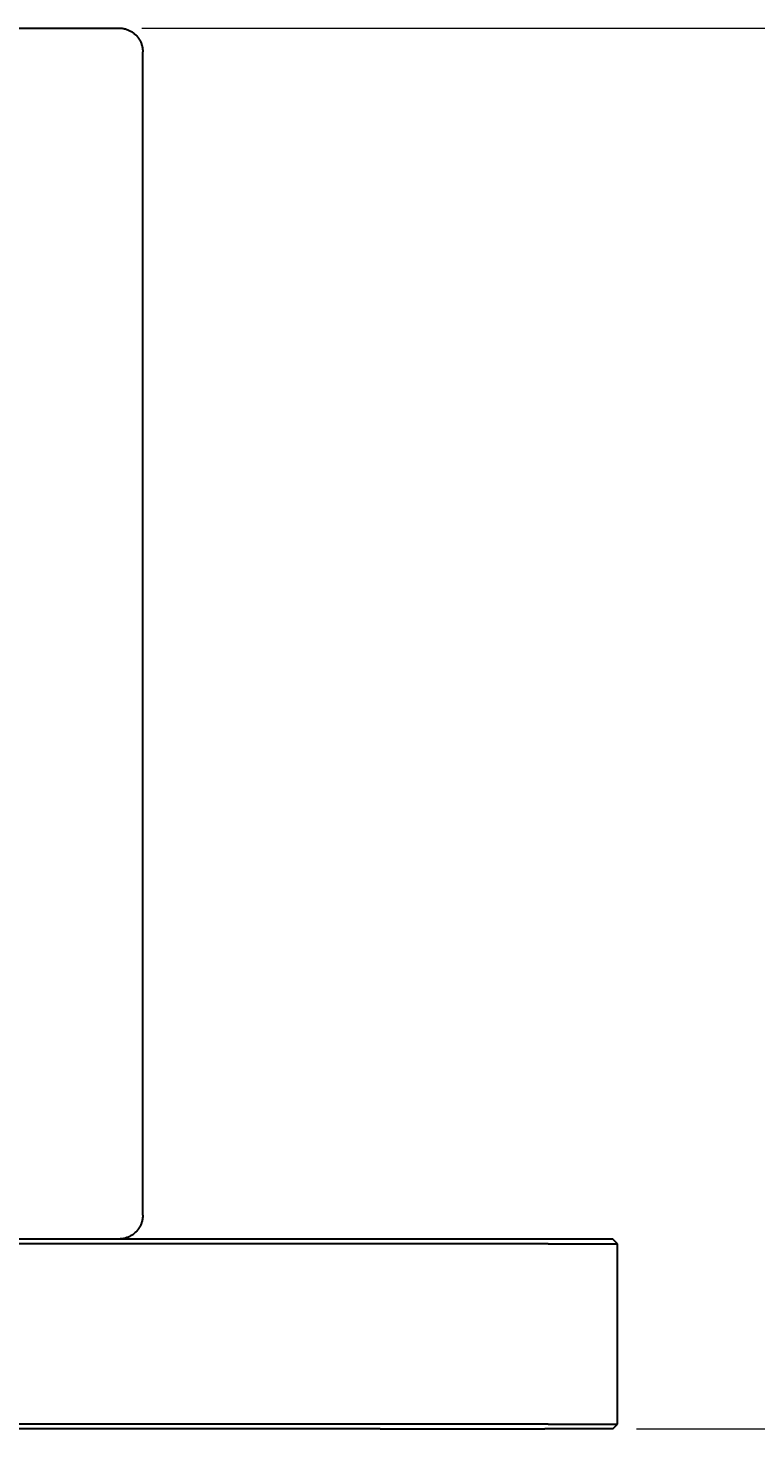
# Model space of a CAD drawing. Header units: millimetres. Extents: x -573 to 3430, y 0 to 3769.
# Drawn here: x 523.5 to 554.2, y 426 to 485 of the extents above; entities that cross this region are included whole.
import ezdxf

# ---------------------------------------------------------------- set-up
doc = ezdxf.new("R2010")
doc.units = ezdxf.units.MM
doc.layers.add('01 Basic thick', color=7, linetype='Continuous', lineweight=35)
doc.layers.add('07 Dimension', color=4, linetype='Continuous', lineweight=15)
doc.styles.add('TOKURA STANDARD', font='simplex.shx', dxfattribs={"width": 0.9, "bigfont": 'extfont.shx'})
doc.dimstyles.new('TOKURA_JIS', dxfattribs={"dimtxt": 3, "dimasz": 2, "dimexe": 1, "dimexo": 1, "dimgap": 2, "dimtad": 1, "dimdsep": 46, "dimtxsty": 'TOKURA STANDARD', "dimblk": 'OPEN30', "dimblk1": 'OPEN30', "dimblk2": 'OPEN30', "dimcen": 0, "dimclrd": 3, "dimclre": 3, "dimclrt": 3, "dimazin": 2, "dimtp": 0.1, "dimtm": 0.1, "dimtfac": 0.71, "dimtmove": 0, "dimatfit": 3, "dimldrblk": 'OPEN30', "dimfxl": 1, "dimlwd": 15, "dimlwe": 15, "dimarcsym": 0})

# ---------------------------------------------------------------- blocks, each defined once
blk = doc.blocks.new('_Open30')
at = {"color": 0, "linetype": 'ByBlock', "lineweight": -2}
for p, q in [((-1, 0.268), (0, 0)), ((0, 0), (-1, -0.268)), ((0, 0), (-1, 0))]:
    blk.add_line(p, q, dxfattribs=at)
blk = doc.blocks.new('*D2479')
at = {"layer": '07 Dimension', "lineweight": 15, "ltscale": 0.15, "transparency": 16777216}
for p, q in [((528.305, 484.973), (570.485, 484.973)), ((569.485, 482.973), (569.485, 427.972)), ((549.139, 425.972), (570.485, 425.972))]:
    blk.add_line(p, q, dxfattribs=at)
at = {"layer": 'Defpoints', "color": 0, "ltscale": 0.15, "transparency": 16777216}
for p in [(527.305, 484.973), (548.139, 425.972), (569.485, 425.972)]:
    blk.add_point(p, dxfattribs=at)
at = {"layer": '07 Dimension', "lineweight": 15, "ltscale": 0.15, "transparency": 16777216, "xscale": 2, "yscale": 2, "zscale": 2}
for p, rotation in [((569.485, 484.973), 90), ((569.485, 425.972), 270)]:
    blk.add_blockref('_Open30', p, dxfattribs=dict(at, rotation=rotation))
at = {"layer": '07 Dimension', "ltscale": 0.15, "transparency": 16777216, "insert": (565.985, 455.472), "char_height": 3, "attachment_point": 5, "rotation": 90, "style": 'TOKURA STANDARD'}
blk.add_mtext('59', dxfattribs=at)

msp = doc.modelspace()

# ---------------------------------------------------------------- linework, layer by layer
at = {"layer": '01 Basic thick', "lineweight": -3}
for p, q in [((169.339, 484.972, -368.054), (527.339, 484.972, -368.054)), ((527.339, 484.972, -368.054), (527.373, 484.972, -368.054)), ((527.373, 484.972, -368.054), (527.407, 484.97, -368.054)), ((527.407, 484.97, -368.054), (527.441, 484.967, -368.054)), ((527.441, 484.967, -368.054), (527.475, 484.963, -368.054)), ((527.475, 484.963, -368.054), (527.509, 484.958, -368.054)), ((527.509, 484.958, -368.054), (527.542, 484.951, -368.054)), ((527.542, 484.951, -368.054), (527.576, 484.944, -368.054)), ((527.576, 484.944, -368.054), (527.609, 484.935, -368.054)), ((527.609, 484.935, -368.054), (527.642, 484.925, -368.054)), ((527.642, 484.925, -368.054), (527.674, 484.914, -368.054)), ((527.674, 484.914, -368.054), (527.706, 484.902, -368.054)), ((527.706, 484.902, -368.054), (527.737, 484.889, -368.054)), ((527.737, 484.889, -368.054), (527.768, 484.875, -368.054)), ((527.768, 484.875, -368.054), (527.799, 484.86, -368.054)), ((527.799, 484.86, -368.054), (527.829, 484.844, -368.054)), ((527.829, 484.844, -368.054), (527.859, 484.827, -368.054)), ((527.859, 484.827, -368.054), (527.887, 484.808, -368.054)), ((527.887, 484.808, -368.054), (527.916, 484.789, -368.054)), ((527.916, 484.789, -368.054), (527.943, 484.769, -368.054)), ((527.943, 484.769, -368.054), (527.97, 484.748, -368.054)), ((527.97, 484.748, -368.054), (527.996, 484.726, -368.054)), ((527.996, 484.726, -368.054), (528.022, 484.703, -368.054)), ((528.022, 484.703, -368.054), (528.046, 484.679, -368.054)), ((528.046, 484.679, -368.054), (528.07, 484.655, -368.054)), ((528.07, 484.655, -368.054), (528.093, 484.629, -368.054)), ((528.093, 484.629, -368.054), (528.115, 484.603, -368.054)), ((528.115, 484.603, -368.054), (528.136, 484.576, -368.054)), ((528.136, 484.576, -368.054), (528.156, 484.549, -368.054)), ((528.156, 484.549, -368.054), (528.175, 484.521, -368.054)), ((528.175, 484.521, -368.054), (528.193, 484.492, -368.054)), ((528.193, 484.492, -368.054), (528.211, 484.462, -368.054)), ((528.211, 484.462, -368.054), (528.227, 484.432, -368.054)), ((528.227, 484.432, -368.054), (528.242, 484.402, -368.054)), ((528.242, 484.402, -368.054), (528.256, 484.371, -368.054)), ((528.256, 484.371, -368.054), (528.269, 484.339, -368.054)), ((528.269, 484.339, -368.054), (528.281, 484.307, -368.054)), ((528.281, 484.307, -368.054), (528.292, 484.275, -368.054)), ((528.292, 484.275, -368.054), (528.302, 484.242, -368.054)), ((528.302, 484.242, -368.054), (528.311, 484.209, -368.054)), ((528.311, 484.209, -368.054), (528.318, 484.176, -368.054)), ((528.318, 484.176, -368.054), (528.324, 484.142, -368.054)), ((528.324, 484.142, -368.054), (528.33, 484.108, -368.054)), ((528.33, 484.108, -368.054), (528.334, 484.074, -368.054)), ((528.334, 484.074, -368.054), (528.337, 484.04, -368.054)), ((528.337, 484.04, -368.054), (528.338, 484.006, -368.054)), ((528.338, 484.006, -368.054), (528.339, 483.972, -368.054)), ((528.339, 434.972, -368.054), (528.339, 483.972, -368.054)), ((528.33, 434.836, -368.054), (528.324, 434.802, -368.054)), ((528.334, 434.87, -368.054), (528.33, 434.836, -368.054)), ((528.337, 434.904, -368.054), (528.334, 434.87, -368.054)), ((528.338, 434.938, -368.054), (528.337, 434.904, -368.054)), ((528.339, 434.972, -368.054), (528.338, 434.938, -368.054)), ((528.046, 434.265, -368.054), (528.022, 434.241, -368.054)), ((528.07, 434.29, -368.054), (528.046, 434.265, -368.054)), ((528.093, 434.315, -368.054), (528.07, 434.29, -368.054)), ((528.115, 434.341, -368.054), (528.093, 434.315, -368.054)), ((528.136, 434.368, -368.054), (528.115, 434.341, -368.054)), ((528.156, 434.395, -368.054), (528.136, 434.368, -368.054)), ((528.175, 434.424, -368.054), (528.156, 434.395, -368.054)), ((528.193, 434.453, -368.054), (528.175, 434.424, -368.054)), ((528.211, 434.482, -368.054), (528.193, 434.453, -368.054)), ((528.227, 434.512, -368.054), (528.211, 434.482, -368.054)), ((528.242, 434.543, -368.054), (528.227, 434.512, -368.054)), ((528.256, 434.574, -368.054), (528.242, 434.543, -368.054)), ((528.269, 434.605, -368.054), (528.256, 434.574, -368.054)), ((528.281, 434.637, -368.054), (528.269, 434.605, -368.054)), ((528.292, 434.67, -368.054), (528.281, 434.637, -368.054)), ((528.302, 434.702, -368.054), (528.292, 434.67, -368.054)), ((528.311, 434.735, -368.054), (528.302, 434.702, -368.054)), ((528.318, 434.769, -368.054), (528.311, 434.735, -368.054)), ((528.324, 434.802, -368.054), (528.318, 434.769, -368.054)), ((538.339, 433.972, -368.054), (158.339, 433.972, -368.054)), ((538.339, 433.772, -368.054), (158.339, 433.772, -368.054)), ((527.373, 433.973, -368.054), (527.339, 433.972, -368.054)), ((527.407, 433.974, -368.054), (527.373, 433.973, -368.054)), ((527.441, 433.977, -368.054), (527.407, 433.974, -368.054)), ((527.475, 433.981, -368.054), (527.441, 433.977, -368.054)), ((527.509, 433.987, -368.054), (527.475, 433.981, -368.054)), ((527.542, 433.993, -368.054), (527.509, 433.987, -368.054)), ((527.576, 434.001, -368.054), (527.542, 433.993, -368.054)), ((527.609, 434.009, -368.054), (527.576, 434.001, -368.054)), ((527.642, 434.019, -368.054), (527.609, 434.009, -368.054)), ((527.674, 434.03, -368.054), (527.642, 434.019, -368.054)), ((527.706, 434.042, -368.054), (527.674, 434.03, -368.054)), ((527.737, 434.055, -368.054), (527.706, 434.042, -368.054)), ((527.768, 434.069, -368.054), (527.737, 434.055, -368.054)), ((527.799, 434.084, -368.054), (527.768, 434.069, -368.054)), ((527.829, 434.101, -368.054), (527.799, 434.084, -368.054)), ((527.859, 434.118, -368.054), (527.829, 434.101, -368.054)), ((527.887, 434.136, -368.054), (527.859, 434.118, -368.054)), ((527.916, 434.155, -368.054), (527.887, 434.136, -368.054)), ((527.943, 434.175, -368.054), (527.916, 434.155, -368.054)), ((527.97, 434.196, -368.054), (527.943, 434.175, -368.054)), ((527.996, 434.218, -368.054), (527.97, 434.196, -368.054)), ((528.022, 434.241, -368.054), (527.996, 434.218, -368.054)), ((545.269, 433.972, -368.054), (538.339, 433.972, -368.054)), ((545.41, 433.772, -368.054), (538.339, 433.772, -368.054)), ((548.139, 433.972, -368.054), (545.269, 433.972, -368.054)), ((545.41, 433.772, -368.054), (548.339, 433.772, -368.054)), ((548.339, 433.772, -368.054), (548.139, 433.972, -368.054)), ((548.339, 426.172, -368.054), (548.339, 433.772, -368.054)), ((538.339, 426.172, -368.054), (158.339, 426.172, -368.054)), ((545.41, 426.172, -368.054), (538.339, 426.172, -368.054)), ((545.41, 426.172, -368.054), (548.339, 426.172, -368.054)), ((548.139, 425.972, -368.054), (548.339, 426.172, -368.054)), ((538.339, 425.972, -368.054), (158.339, 425.972, -368.054)), ((538.339, 425.972, -368.054), (545.269, 425.972, -368.054)), ((548.139, 425.972, -368.054), (545.269, 425.972, -368.054))]:
    msp.add_line(p, q, dxfattribs=at)

# ---------------------------------------------------------------- dimensions: what is measured, and where the dimension line sits
at = {"layer": '07 Dimension', "ltscale": 0.15}
dim = msp.add_linear_dim(base=(569.485, 425.972, -368.054), p1=(527.305, 484.973, -368.054), p2=(548.139, 425.972, -368.054), angle=90, dimstyle='TOKURA_JIS', override={"dimclrd": 256, "dimclre": 256, "dimclrt": 256}, dxfattribs=at)
dim.commit()
dim.dimension.update_dxf_attribs({"geometry": '*D2479', "text_midpoint": (565.985, 455.472, -368.054)})

doc.saveas('drawing.dxf')
